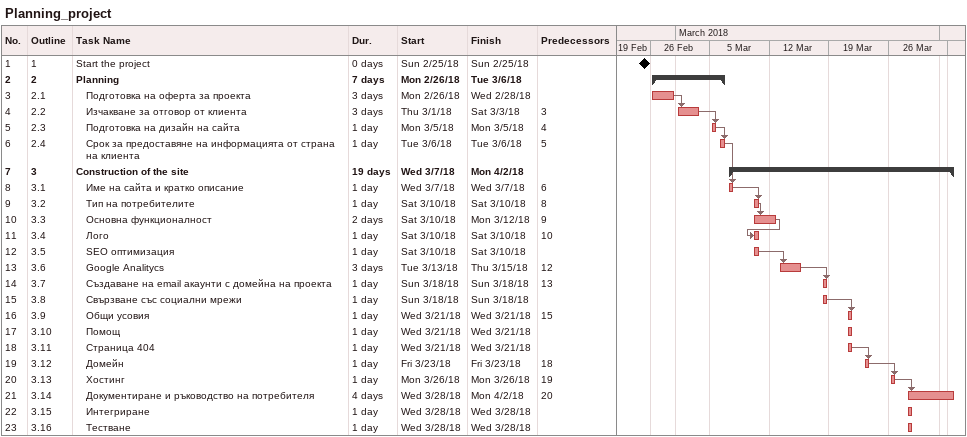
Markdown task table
Planning_project

| ID | WBS | Task | Duration | Start | Finish | Predecessors |
|---|---|---|---|---|---|---|
| 1 | 1 | Start the project | 0d | 2018-02-25 | 2018-02-25 |  |
| 2 | 2 | **Planning** | 7d | 2018-02-26 | 2018-03-06 |  |
| 3 | 2.1 | Подготовка на оферта за проекта | 3d | 2018-02-26 | 2018-02-28 |  |
| 4 | 2.2 | Изчакване за отговор от клиента | 3d | 2018-03-01 | 2018-03-03 | 3 |
| 5 | 2.3 | Подготовка на дизайн на сайта | 1d | 2018-03-05 | 2018-03-05 | 4 |
| 6 | 2.4 | Срок за предоставяне на информацията от страна на клиента | 1d | 2018-03-06 | 2018-03-06 | 5 |
| 7 | 3 | **Construction of the site** | 19d | 2018-03-07 | 2018-04-02 |  |
| 8 | 3.1 | Име на сайта и кратко описание | 1d | 2018-03-07 | 2018-03-07 | 6 |
| 9 | 3.2 | Тип на потребителите | 1d | 2018-03-10 | 2018-03-10 | 8 |
| 10 | 3.3 | Основна функционалност | 2d | 2018-03-10 | 2018-03-12 | 9 |
| 11 | 3.4 | Лого | 1d | 2018-03-10 | 2018-03-10 | 10 |
| 12 | 3.5 | SEO оптимизация | 1d | 2018-03-10 | 2018-03-10 |  |
| 13 | 3.6 | Google Analitycs | 3d | 2018-03-13 | 2018-03-15 | 12 |
| 14 | 3.7 | Създаване на email акаунти с домейна на проекта | 1d | 2018-03-18 | 2018-03-18 | 13 |
| 15 | 3.8 | Свързване със социални мрежи | 1d | 2018-03-18 | 2018-03-18 |  |
| 16 | 3.9 | Общи усовия | 1d | 2018-03-21 | 2018-03-21 | 15 |
| 17 | 3.10 | Помощ | 1d | 2018-03-21 | 2018-03-21 |  |
| 18 | 3.11 | Страница 404 | 1d | 2018-03-21 | 2018-03-21 |  |
| 19 | 3.12 | Домейн | 1d | 2018-03-23 | 2018-03-23 | 18 |
| 20 | 3.13 | Хостинг | 1d | 2018-03-26 | 2018-03-26 | 19 |
| 21 | 3.14 | Документиране и ръководство на потребителя | 4d | 2018-03-28 | 2018-04-02 | 20 |
| 22 | 3.15 | Интегриране | 1d | 2018-03-28 | 2018-03-28 |  |
| 23 | 3.16 | Тестване | 1d | 2018-03-28 | 2018-03-28 |  |
